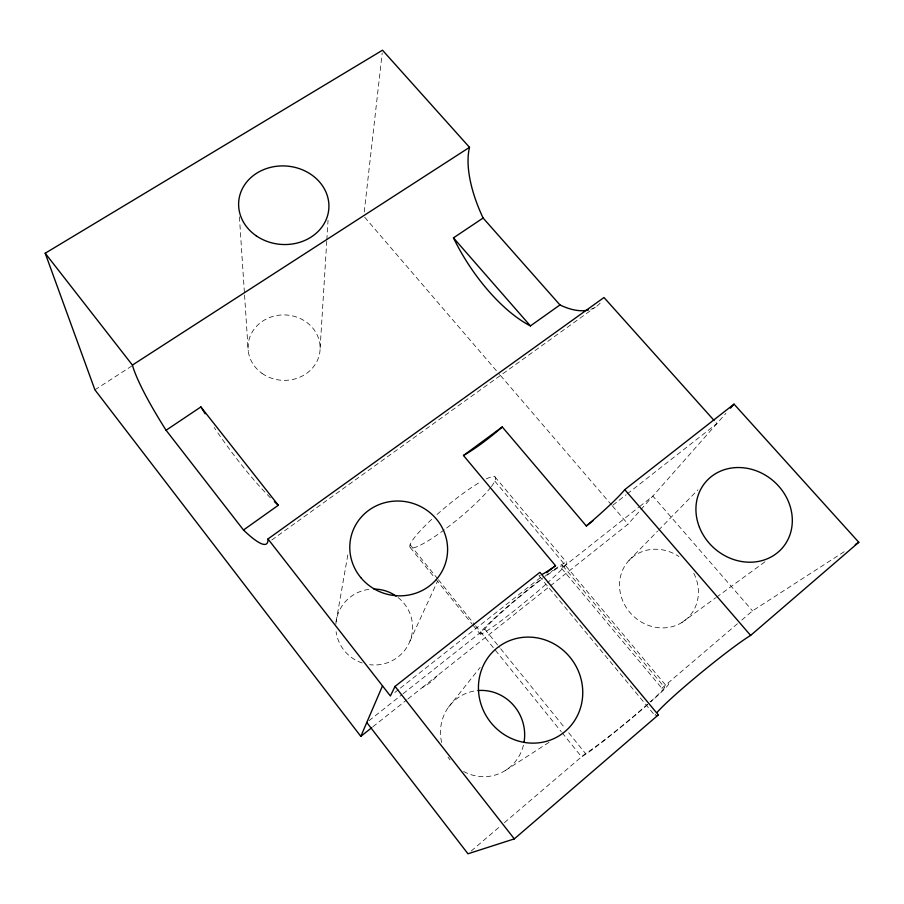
<?xml version="1.0" encoding="UTF-8"?>
<svg xmlns="http://www.w3.org/2000/svg" width="904" height="904" viewBox="0 0 904 904"><rect width="100%" height="100%" fill="white"/><g stroke="black" fill="none" stroke-linecap="round" stroke-linejoin="round"><path stroke-width="0.68" stroke-dasharray="4.52 3.39" d="M320.129 348.096L326.751 241.345M326.83 239.944L328.05 220.282M364.244 211.954L382.2 53.008M336.096 621.726L347.995 553.836M409.964 641.139L437.412 581.453M448.463 707.233L480.103 667.468M407.998 698.894L422.27 687.571A49.234 48.488 35 0 0 437.231 675.706L628.043 524.173L639.987 510.647M640.902 509.607L725.912 413.343M628.992 560.423L657.57 531.168M658.553 530.162L697.956 489.81M471.187 851.037L500.115 826.346M504.409 822.685L585.476 753.484A52.398 2.746 -39.6 0 0 647.445 704.329M650.044 702.012A52.398 2.746 -39.6 0 0 661.875 688.26L737.494 623.703M741.788 620.042L752.524 610.878L846.991 549.903M372.889 726.771L406.902 699.764M368.979 720.737L402.02 694.588M403.127 693.707L484.759 629.116A51.099 3.559 -39.5 0 1 542.863 578.413M547.327 575.102A51.099 3.559 -39.5 0 1 561.587 568.311L638.631 507.336M639.727 506.477L652.846 496.081L752.524 610.878M422.27 687.571L437.231 675.706M394.822 692.487L399.252 688.984M400.359 688.113L541.112 577.046M612.878 505.144L626.156 494.737M627.263 493.866L716.883 423.569L714.996 421.467M681.876 622.506L715.663 597.815M716.567 597.182L765.417 561.474M271.731 540.038L595.329 307.168M94.909 389.827L131.622 366.109M505.336 770.502L551.237 740.896M364.685 217.209L499.573 374.437M500.5 375.51L611.522 504.929M612.437 505.991L628.043 524.173M494.94 476.837L566.605 562.344M494.861 481.177L665.604 685.074A57.641 3.017 -39.6 0 1 650.846 701.786M562.683 565.633L664.576 687.39M561.587 568.311L661.875 688.26M539.326 576.266L654.394 714.894M484.759 629.116L499.776 647.659M500.658 648.744L565.147 728.387M568.684 732.749L585.476 753.484M410.088 544.75L437.502 578.639M438.383 579.735L474.634 624.574M475.515 625.67L561.237 731.686M562.118 732.782L581.554 756.829A57.641 3.017 -39.6 0 0 649.863 702.657M410.235 547.519L435.027 578.198M435.909 579.294L472.216 624.223M473.097 625.308L480.182 634.077M239.413 216.836L244.464 293.619M244.555 295.02L248.227 350.865M655.072 715.448A65.065 4.204 -39.3 0 1 655.705 714.228M600.166 303.1A105.621 48.149 57.1 0 1 590.787 309.315M270.432 497.799A115.181 21.3 55.1 0 1 216.508 430.959M215.728 429.818A115.181 21.3 55.1 0 1 214.18 427.536M540.276 575.249A63.201 4.791 -39.8 0 1 538.953 575.554M523.427 745.178A43.437 41.799 64.8 0 1 462.871 771.055M450.022 759.902A43.437 41.799 64.8 0 1 448.011 757.111M441.66 742.489A43.437 41.799 64.8 0 1 478.34 690.509M693.797 573.26A41.121 37.595 44.1 0 1 664.835 627.839A41.121 37.595 44.1 0 1 620.246 577.679A41.121 37.595 44.1 0 1 678.938 556.548M554.186 569.531A56.217 3.91 -39.5 0 1 547.519 582.786M545.666 584.447A56.217 3.91 -39.5 0 1 480.092 633.964A56.217 3.91 -39.5 0 1 542.784 577.916M544.863 576.334A56.217 3.91 -39.5 0 1 553.135 570.266M486.239 478.905A55.212 8.577 -39.5 0 1 491.301 486.668M490.68 487.471A55.212 8.577 -39.5 0 1 446.44 528.196M444.316 529.778A55.212 8.577 -39.5 0 1 410.314 547.587A55.212 8.577 -39.5 0 1 431.773 519.28M437.061 514.455A55.212 8.577 -39.5 0 1 480.905 481.708M398.11 597.555A38.465 37.9 18.6 0 1 369.623 664.677M362.188 662.982A38.465 37.9 18.6 0 1 336.096 631.67M335.847 624.201A38.465 37.9 18.6 0 1 368.945 589.374M262.013 373.341A36.07 32.725 2.8 0 0 319.801 352.357A36.07 32.725 2.8 0 0 270.398 317.236A36.07 32.725 2.8 0 0 262.013 373.341"/><path stroke-width="1.36" d="M588.323 310.027A105.621 48.149 57.1 0 1 559.96 304.93L483.098 218.022A105.621 48.149 57.1 0 1 469.504 147.341L382.505 50.217L45.2 253.233L94.909 389.827L360.809 736.364L382.505 685.865M366.775 722.477L467.967 853.783L514.308 838.889L658.327 714.906L539.88 572.356L395.048 686.407L390.392 695.978L267.979 538.976A116.367 17.594 54.9 0 1 243.492 530.015L166.076 430.247A116.367 17.594 54.9 0 1 132.402 365.08L45.2 253.233M730.432 408.224L734.037 404.133L858.8 542.287L750.625 635.422A65.065 4.204 -39.3 0 0 701.221 672.632A65.065 4.204 -39.3 0 0 657.163 712.363M592.967 520.772L586.323 525.981L502.274 426.948L499.901 429.038A61.687 11.718 -40.2 0 1 465.481 454.35L463.469 455.492L555.508 565.678L546.649 572.673M586.323 525.981L589.837 522.998A63.077 5.39 -39.9 0 0 624.754 489.652L734.037 404.133M360.809 736.364L371.781 727.652M463.469 455.492L502.274 426.948M267.979 538.976L603.996 297.518L714.058 420.416M555.508 565.678L552.796 567.622A63.201 4.791 -39.8 0 1 542.389 574.266M243.492 530.015L278.308 505.257L200.891 406.936L166.076 430.247M483.098 218.022L453.469 237.865L530.422 325.926L559.96 304.93M132.402 365.08L469.504 147.341M855.252 544.57L858.8 542.287M624.754 489.652L750.625 635.422M395.048 686.407L514.308 838.889M658.327 714.906A65.065 4.204 -39.3 0 1 656.383 715.798M278.308 505.257A115.181 21.3 55.1 0 1 274.387 501.652M205.174 413.783A115.181 21.3 55.1 0 1 200.891 406.936M530.422 325.926A106.615 45.595 56.8 0 1 453.469 237.865M478.34 690.509A43.437 41.799 64.8 0 1 524.004 742.444M373.906 589.069A38.465 37.9 18.6 0 1 396.121 596.075M478.532 691.018A53.867 51.302 54.8 0 0 559.474 735.585A53.867 51.302 54.8 0 0 553.779 643.75A53.867 51.302 54.8 0 0 478.532 691.018M699.447 527.303A50.567 44.804 40.7 0 0 782.141 548.208A50.567 44.804 40.7 0 0 750.772 469.097A50.567 44.804 40.7 0 0 699.447 527.303M256.227 235.808A45.189 39.267 4.8 0 0 328.525 211.333A45.189 39.267 4.8 0 0 266.544 168.54A45.189 39.267 4.8 0 0 256.227 235.808M360.809 577.599A49.076 47.234 17.6 0 0 444.429 566.209A49.076 47.234 17.6 0 0 390.844 501.483A49.076 47.234 17.6 0 0 360.809 577.599"/></g></svg>
